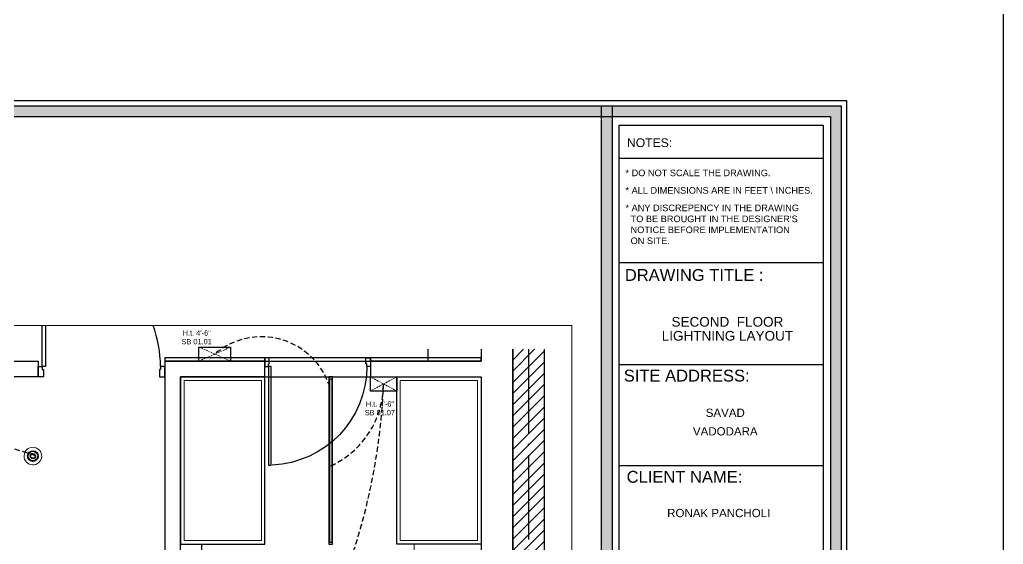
# Model space of a CAD drawing. Header units: millimetres. Extents: x 56222 to 3066687, y -650199 to -121287.
# Drawn here: x 143220.4 to 143500.2, y -176620.2 to -176471.1 of the extents above; entities that cross this region are included whole.
import ezdxf
from ezdxf.enums import TextEntityAlignment as Align

# ---------------------------------------------------------------- set-up
doc = ezdxf.new("R2010")
doc.units = ezdxf.units.MM
doc.header["$MEASUREMENT"] = 0
for name, pattern in [('ACAD_ISO02W100', [15, 12, -3]), ('ACAD_ISO04W100', [30, 24, -3, 0, -3]), ('DASHED', [0.75, 0.5, -0.25]), ('DASHED2', [0.375, 0.25, -0.125])]:
    doc.linetypes.add(name, pattern=pattern)
doc.layers.add('AR DOOR', color=40, linetype='Continuous')
doc.layers.add('AR ELE-5', color=134, linetype='Continuous')
for name, color, linetype, lineweight in [('dim05', 1, 'Continuous', 13), ('el', 7, 'Continuous', 20), ('ELEC-wires', 1, 'DASHED2', 13), ('Electrical', 84, 'Continuous', 30), ('FURNITURE', 32, 'Continuous', 9), ('GROUND FLOOR', 7, 'Continuous', 9), ('GROUND FLOOR  ( HATCH )', 251, 'Continuous', 9), ('GROUND FLOOR  ( PLINE )', 251, 'Continuous', 30), ('Labelling', 1, 'Continuous', 25), ('Looping', 10, 'Continuous', 25), ('NAME PLATE', 7, 'Continuous', 25), ('SECOND FLOOR', 7, 'Continuous', 9), ('SECOND FLOOR  ( PLINE )', 251, 'Continuous', 30), ('SECOND FLOOR ( PLine )', 7, 'Continuous', 30), ('X_PLOT', 1, 'Continuous', 9), ('XX~SLAB ( BEAM )~ ( DIM )', 7, 'Continuous', 9), ('XX~STR BEAM', 5, 'ACAD_ISO02W100', 9)]:
    doc.layers.add(name, color=color, linetype=linetype, lineweight=lineweight)
doc.layers.add('XX~SLAB ( PLINE )', color=251, linetype='Continuous', plot=False)
doc.styles.add('Arial', font='arial.ttf')
doc.styles.get("Standard").update_dxf_attribs({"font": 'arial.ttf', "height": 6})

# ---------------------------------------------------------------- blocks, each defined once
blk = doc.blocks.new('*U354')
for points in [[(-1160, 0), (-1120, 0), (-1120, 30), (-1110, 30), (-1110, 100), (-1160, 100)], [(0, 0), (0, -1120), (-30, -1120), (-30, 0)], [(40, 0), (0, 0), (0, 30), (-10, 30), (-10, 100), (40, 100)]]:
    blk.add_lwpolyline(points, close=True)
at = {"layer": 'AR ELE-5', "linetype": 'ByBlock', "ltscale": 15}
blk.add_arc((2, 1), 1122, 180.0347, 267.627, dxfattribs=at)
blk = doc.blocks.new('6616')
at = {"color": 242, "linetype": 'DASHED', "true_color": 0xcd2027}
for p, q in [((386784.79, -36915.77), (386775.78, -36911.78)), ((386784.79, -36911.78), (386775.78, -36915.77))]:
    blk.add_line(p, q, dxfattribs=at)
at = {"layer": 'ELEC-wires', "color": 5, "linetype": 'ByBlock', "lineweight": 30, "ltscale": 4}
blk.add_lwpolyline([(386775.78, -36911.78), (386784.79, -36911.78), (386784.79, -36915.77), (386775.78, -36915.77)], close=True, dxfattribs=at)
blk = doc.blocks.new('e')
at = {"layer": 'Electrical', "color": 5, "lineweight": 5, "ltscale": 8}
blk.add_ellipse((3359159.59, -519086.24), major_axis=(1.69, -1.84), ratio=1, start_param=-0.785398, end_param=5.497787, dxfattribs=at)
at = {"layer": 'Electrical', "color": 5, "ltscale": 8}
for major_axis, start_param, end_param in [((1.02, -1.1), -0.785398, 5.497787), ((-1.01, -0.93), 0.785398, 7.068583), ((-0.544, -0.501), 0.785398, 7.068583), ((-0.453, -0.417), 0.785398, 7.068583)]:
    blk.add_ellipse((3359159.59, -519086.24), major_axis=major_axis, ratio=1, start_param=start_param, end_param=end_param, dxfattribs=at)
blk = doc.blocks.new('LAYOUT FILE')
at = {"layer": 'NAME PLATE', "true_color": 0xd39e00}
h = blk.add_hatch(color=42, dxfattribs=at)
h.paths.add_polyline_path([(3346889.83, -513806.18), (3346889.83, -514260.7), (3347535.56, -514260.7), (3347535.56, -513806.18)])
h.paths.add_polyline_path([(3346894.36, -513810.71), (3347531.03, -513810.71), (3347531.03, -514256.17), (3346894.36, -514256.17)], flags=16)
blk.add_hatch(color=42, dxfattribs=at).paths.add_polyline_path([(3347433.6, -514256.17), (3347438.13, -514256.17), (3347438.13, -513806.18), (3347433.6, -513806.18)])
at = {"layer": 'NAME PLATE', "color": 42, "true_color": 0xd39e00}
for p, q in [((3347527.96, -513828.55), (3347441.2, -513828.55)), ((3347527.96, -513872.99), (3347441.2, -513872.99)), ((3347527.96, -513916.26), (3347441.2, -513916.26)), ((3347527.96, -513959.27), (3347441.2, -513959.27))]:
    blk.add_line(p, q, dxfattribs=at)
for points in [[(3346887.56, -513803.91), (3347537.83, -513803.91), (3347537.83, -514262.96), (3346887.56, -514262.96)], [(3346889.83, -513806.18), (3347535.56, -513806.18), (3347535.56, -514260.7), (3346889.83, -514260.7)], [(3347433.6, -514256.17), (3347433.6, -513806.18), (3347438.13, -513806.18), (3347438.13, -514256.17)], [(3346894.36, -513810.71), (3347531.03, -513810.71), (3347531.03, -514256.17), (3346894.36, -514256.17)], [(3347441.2, -514252.44), (3347441.2, -513814.44), (3347527.96, -513814.44), (3347527.96, -514252.44)]]:
    blk.add_lwpolyline(points, close=True, dxfattribs=at)
at = {"layer": 'NAME PLATE', "style": 'Arial'}
for s, height, p in [('NOTES:', 3.699, (3347454.07, -513823.73)), ('DRAWING TITLE : ', 5.0338, (3347474.01, -513880.61)), ('SITE ADDRESS:', 5.0338, (3347469.85, -513923.39)), ('CLIENT NAME:', 5.0338, (3347468.93, -513966.4))]:
    blk.add_text(s, height=height, dxfattribs=at).set_placement(p, align=Align.CENTER)
at = {"layer": 'NAME PLATE', "char_height": 2.7974, "width": 108.0765, "attachment_point": 1, "style": 'Arial'}
for s, insert in [('* DO NOT SCALE THE DRAWING.', (3347443.82, -513833.31, 0)), ('* ALL DIMENSIONS ARE IN FEET \\\\ INCHES.', (3347443.82, -513840.75, 0)), ("* ANY DISCREPENCY IN THE DRAWING \\P  TO BE BROUGHT IN THE DESIGNER'S\\P  NOTICE BEFORE IMPLEMENTATION \\P  ON SITE.", (3347443.82, -513848.18, 0))]:
    blk.add_mtext(s, dxfattribs=dict(at, insert=insert))

msp = doc.modelspace()

# ---------------------------------------------------------------- hatches: boundary and pattern name
at = {"layer": 'GROUND FLOOR  ( HATCH )'}
h = msp.add_hatch(dxfattribs=at)
h.set_pattern_fill('ANSI31', color=6, scale=18, style=0)
h.set_pattern_definition([(45, (26828.9481, -14103.4326), (-1.590990258, 1.590990258), [])])
h.paths.add_polyline_path([(143369.6341, -176564.7527), (143360.6341, -176564.7527), (143360.6341, -176722.607), (143369.6341, -176722.607)])

# ---------------------------------------------------------------- linework, layer by layer
msp.add_lwpolyline([(143227.7341, -176557.9523), (143227.7341, -176569.607), (143226.8341, -176569.607), (143226.8341, -176557.9523)])
for points in [[(143225.6341, -176569.607), (143226.8341, -176569.607), (143226.8341, -176570.507), (143227.1341, -176570.507), (143227.1341, -176572.607), (143225.6341, -176572.607)], [(143261.6341, -176569.607), (143260.4341, -176569.607), (143260.4341, -176570.507), (143260.1341, -176570.507), (143260.1341, -176572.607), (143261.6341, -176572.607)]]:
    msp.add_lwpolyline(points, close=True)
at = {"layer": 'AR ELE-5', "linetype": 'ByBlock', "ltscale": 15}
msp.add_arc((143226.7848, -176569.6274), 33.6493, 0.034736, 20.301862, dxfattribs=at)
at = {"layer": 'Electrical', "color": 7, "lineweight": 30}
msp.add_lwpolyline([(143308.3543, -176572.607), (143308.3543, -176620.107), (143309.4139, -176620.107), (143309.4139, -176572.607)], close=True, dxfattribs=at)
at = {"layer": 'Electrical', "color": 175, "lineweight": 30, "ltscale": 8, "true_color": 0x4554a5}
for points in [[(143309.1867, -176619.7085), (143308.5654, -176619.7085), (143308.5654, -176573.1212), (143309.1867, -176573.1212)], [(143309.1683, -176619.6902), (143308.5837, -176619.6902), (143308.5837, -176573.1395), (143309.1683, -176573.1395)]]:
    msp.add_lwpolyline(points, close=True, dxfattribs=at)
at = {"layer": 'FURNITURE', "lineweight": 30}
for p, q in [((143336.5804, -176568.107), (143336.5804, -176564.7527)), ((143290.1341, -176568.107), (143290.1341, -176567.1453)), ((143320.1341, -176568.107), (143320.1341, -176567.1453))]:
    msp.add_line(p, q, dxfattribs=at)
at = {"layer": 'FURNITURE'}
msp.add_line((143332.6341, -176658.107), (143332.6341, -176620.107), dxfattribs=at)
at = {"layer": 'FURNITURE', "lineweight": 30}
for points in [[(143261.6341, -176568.107), (143351.6341, -176568.107), (143351.6341, -176567.1453), (143261.6341, -176567.1453)], [(143327.6341, -176572.607), (143351.6341, -176572.607), (143351.6341, -176620.107), (143327.6341, -176620.107)]]:
    msp.add_lwpolyline(points, close=True, dxfattribs=at)
msp.add_lwpolyline([(143266.1341, -176572.607), (143266.1341, -176620.107), (143290.1341, -176620.107), (143290.1341, -176572.607), (143266.1341, -176572.607)], dxfattribs=at)
at = {"layer": 'FURNITURE'}
for points in [[(143267.1341, -176573.607), (143267.1341, -176619.107), (143289.1341, -176619.107), (143289.1341, -176573.607)], [(143350.6341, -176573.607), (143350.6341, -176619.107), (143328.6341, -176619.107), (143328.6341, -176573.607)]]:
    msp.add_lwpolyline(points, close=True, dxfattribs=at)
at = {"layer": 'GROUND FLOOR'}
for p, q in [((143360.6341, -176564.7527), (143360.6341, -176729.0213)), ((143369.6341, -176564.7527), (143369.6341, -176729.0213))]:
    msp.add_line(p, q, dxfattribs=at)
at = {"layer": 'GROUND FLOOR', "color": 1, "linetype": 'ACAD_ISO04W100'}
msp.add_line((143365.1341, -176564.7527), (143365.1341, -176722.607), dxfattribs=at)
at = {"layer": 'GROUND FLOOR', "color": 6, "lineweight": 30}
msp.add_lwpolyline([(143360.6341, -176564.7527), (143360.6341, -176722.607), (143369.6341, -176722.607), (143369.6341, -176564.7527)], dxfattribs=at)
msp.add_lwpolyline([(143266.1341, -176572.607), (143351.6341, -176572.607), (143351.6341, -176700.107), (143266.1341, -176700.107)], close=True, dxfattribs=at)
at = {"layer": 'GROUND FLOOR  ( PLINE )'}
msp.add_lwpolyline([(143272.1341, -176620.107), (143272.1341, -176658.107)], dxfattribs=at)
at = {"layer": 'Labelling', "lineweight": 0, "ltscale": 10, "elevation": 0.1256}
msp.add_lwpolyline([(143104.5443, -176557.9523), (143377.4525, -176557.9523), (143377.4525, -176729.0213), (143104.5443, -176729.0213)], close=True, dxfattribs=at)
at = {"layer": 'Looping', "linetype": 'DASHED', "lineweight": 25, "ltscale": 3}
for centre, radius, start, end in [((143289.1578, -176581.5282), 20.3421, 17.261261, 130.732019), ((143298.1344, -176574.4697), 25.7501, 294.654668, 359.694547), ((143147.0194, -176567.4699), 177.0087, 336.127079, 357.689176)]:
    msp.add_arc(centre, radius, start, end, dxfattribs=at)
at = {"layer": 'Looping', "color": 251, "linetype": 'DASHED', "lineweight": 25, "ltscale": 3, "true_color": 0x636466}
msp.add_arc((143190.1437, -176694.5662), 105.4361, 70.840057, 109.384574, dxfattribs=at)
at = {"layer": 'SECOND FLOOR'}
for p, q in [((143351.6341, -176564.7527), (143351.6341, -176568.107)), ((143261.6341, -176568.107), (143290.1341, -176568.107)), ((143261.6341, -176572.607), (143261.6341, -176568.107)), ((143290.1341, -176568.107), (143290.1341, -176572.607)), ((143320.1341, -176568.107), (143351.6341, -176568.107)), ((143320.1341, -176568.107), (143320.1341, -176572.607)), ((143261.6341, -176572.607), (143261.6341, -176722.607)), ((143261.6341, -176572.607), (143261.6341, -176572.607)), ((143266.1341, -176572.607), (143266.1341, -176722.607)), ((143351.6341, -176572.607), (143351.6341, -176700.107))]:
    msp.add_line(p, q, dxfattribs=at)
at = {"layer": 'SECOND FLOOR  ( PLINE )'}
for points in [[(143183.6341, -176557.9523), (143183.6341, -176568.107), (143225.6341, -176568.107), (143225.6341, -176572.607), (143183.6341, -176572.607), (143179.1341, -176572.607), (143159.6341, -176572.607), (143159.6341, -176568.107), (143179.1341, -176568.107), (143179.1341, -176557.9523)], [(143351.6341, -176564.7527), (143351.6341, -176568.107), (143320.1341, -176568.107), (143320.1341, -176572.607), (143351.6341, -176572.607), (143351.6341, -176700.107), (143318.629, -176700.107), (143318.629, -176704.607), (143351.6341, -176704.607), (143351.6341, -176722.607), (143360.6341, -176722.607), (143360.6341, -176564.7527)]]:
    msp.add_lwpolyline(points, dxfattribs=at)
at = {"layer": 'SECOND FLOOR ( PLine )'}
msp.add_lwpolyline([(143261.6341, -176722.607), (143261.6341, -176722.607), (143266.1341, -176722.607), (143266.1341, -176704.607), (143294.629, -176704.607), (143294.629, -176700.107), (143266.1341, -176700.107), (143266.1341, -176572.607), (143290.1341, -176572.607), (143290.1341, -176568.107), (143261.6341, -176568.107), (143261.6341, -176572.607), (143261.6341, -176572.607), (143261.6341, -176713.607)], dxfattribs=at)
at = {"layer": 'X_PLOT', "linetype": 'ACAD_ISO04W100', "lineweight": 30}
msp.add_line((143365.1341, -176564.7527), (143365.1341, -176729.0213), dxfattribs=at)
at = {"layer": 'XX~SLAB ( BEAM )~ ( DIM )', "color": 242, "linetype": 'DASHED', "true_color": 0xcd2027}
for p, q in [((143327.6341, -176576.607), (143320.1341, -176572.607)), ((143327.6341, -176572.607), (143320.1341, -176576.607))]:
    msp.add_line(p, q, dxfattribs=at)
at = {"layer": 'XX~SLAB ( BEAM )~ ( DIM )', "color": 3, "lineweight": 30}
msp.add_lwpolyline([(142945.2262, -176068.4444), (143500.1699, -176068.4444), (143500.1699, -176847.1604), (142945.2262, -176847.1604)], close=True, dxfattribs=at)
at = {"layer": 'XX~SLAB ( PLINE )'}
msp.add_lwpolyline([(143360.6341, -176564.7527), (143360.6341, -176722.607), (143351.6341, -176722.607), (143331.8294, -176722.607), (143291.4923, -176722.607), (143266.1341, -176722.607), (143119.1341, -176722.607), (143104.5443, -176722.607)], dxfattribs=at)
at = {"layer": 'XX~STR BEAM', "lineweight": 30}
msp.add_lwpolyline([(143327.6341, -176572.607), (143327.6341, -176576.607), (143320.1341, -176576.607), (143320.1341, -176572.607)], close=True, dxfattribs=at)

# ---------------------------------------------------------------- block references
at = {"layer": 'AR DOOR', "linetype": 'ByBlock', "lineweight": -2, "extrusion": (0, 0, -1), "xscale": 0.02500000000004618, "yscale": 0.02500000000004618, "zscale": -0.02500000000004618}
msp.add_blockref('*U354', (-143291.1341, -176569.6453), dxfattribs=at)
at = {"layer": 'dim05'}
msp.add_blockref('e', (-3215935.4408, 342491.1328), dxfattribs=at)
at = {"layer": 'el', "color": 1, "rotation": 180}
msp.add_blockref('6616', (530056.1714, -213479.8908), dxfattribs=at)
at = {"layer": 'NAME PLATE', "lineweight": 0, "xscale": 0.6686730711031493, "yscale": 0.6686730711031493, "zscale": 0.6686730711031493}
msp.add_blockref('LAYOUT FILE', (-2094952.8409, 167072.8105), dxfattribs=at)

# ---------------------------------------------------------------- texts
at = {"layer": 'Electrical', "color": 240, "true_color": 0xed1f24, "transparency": 33554687}
for p in [(143266.741, -176560.8636), (143318.8536, -176581.0472)]:
    msp.add_text('H.t. 4\'-6"', height=1.5, dxfattribs=at).set_placement(p)
at = {"layer": 'Electrical', "color": 5, "transparency": 33554687}
for s, p in [('SB 01.01', (143266.4288, -176563.3261)), ('SB 01.07', (143318.5414, -176583.5096))]:
    msp.add_text(s, height=1.5, dxfattribs=at).set_placement(p)
at = {"layer": 'NAME PLATE', "style": 'Arial'}
for s, height, p in [('SECOND  FLOOR', 2.750317, (143421.6918, -176558.316)), ('LIGHTNING LAYOUT', 2.750317, (143421.6918, -176562.2892)), (' SAVAD ', 2.34811, (143421.0822, -176583.9703)), ('VADODARA', 2.34811, (143421.0822, -176589.2418)), ('RONAK PANCHOLI    ', 2.34811, (143421.0479, -176612.4599))]:
    msp.add_text(s, height=height, dxfattribs=at).set_placement(p, align=Align.CENTER)

doc.saveas('drawing.dxf')
